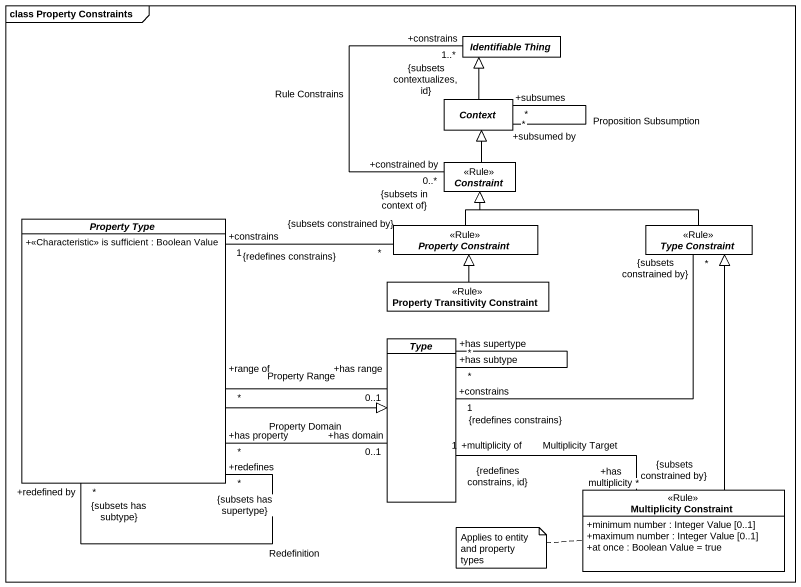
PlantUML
@startuml
mainframe class Property Constraints
hide circle
hide empty members
skinparam classAttributeIconSize 0
abstract class "Identifiable Thing" as Identifiable_Thing
abstract class Context
abstract class Constraint <<Rule>>
abstract class "Property Type" as Property_Type {
  +<<Characteristic>> is sufficient : Boolean Value
}
abstract class "Property Constraint" as Property_Constraint <<Rule>>
abstract class "Type Constraint" as Type_Constraint <<Rule>>
class "Property Transitivity Constraint" as Property_Transitivity <<Rule>>
abstract class Type
class "Multiplicity Constraint" as Multiplicity_Constraint <<Rule>> {
  +minimum number : Integer Value [0..1]
  +maximum number : Integer Value [0..1]
  +at once : Boolean Value = true
}
Context -up-|> Identifiable_Thing
Context "+subsumed by\n*" -- "+subsumes\n*" Context : Proposition Subsumption
Constraint "+constrained by\n0..*\n{subsets in context of}" -up- "+constrains\n1..*\n{subsets contextualizes, id}" Identifiable_Thing : Rule Constrains
Constraint -up-|> Context
Property_Type "+redefined by\n*\n{subsets has subtype}" -- "+redefines\n*\n{subsets has supertype}" Property_Type : Redefinition
Property_Type -right-|> Type
Property_Type "+range of\n*" -right- "+has range\n0..1" Type : Property Range
Property_Constraint -up-|> Constraint
Property_Constraint "*\n{subsets constrained by}" -left- "+constrains\n1\n{redefines constrains}" Property_Type
Type_Constraint -left-|> Constraint
Type_Constraint "*\n{subsets constrained by}" -- "+constrains\n1\n{redefines constrains}" Type
Property_Transitivity -up-|> Property_Constraint
Type "+has domain\n0..1" -left- "+has property\n*" Property_Type : Property Domain
Type "+has subtype\n*" -- "+has supertype\n*" Type
Multiplicity_Constraint -up-|> Type_Constraint
Multiplicity_Constraint "+has multiplicity\n*\n{subsets constrained by}" -left- "+multiplicity of\n1\n{redefines constrains, id}" Type : Multiplicity Target
note left of Multiplicity_Constraint : Applies to entity and property types
@enduml
